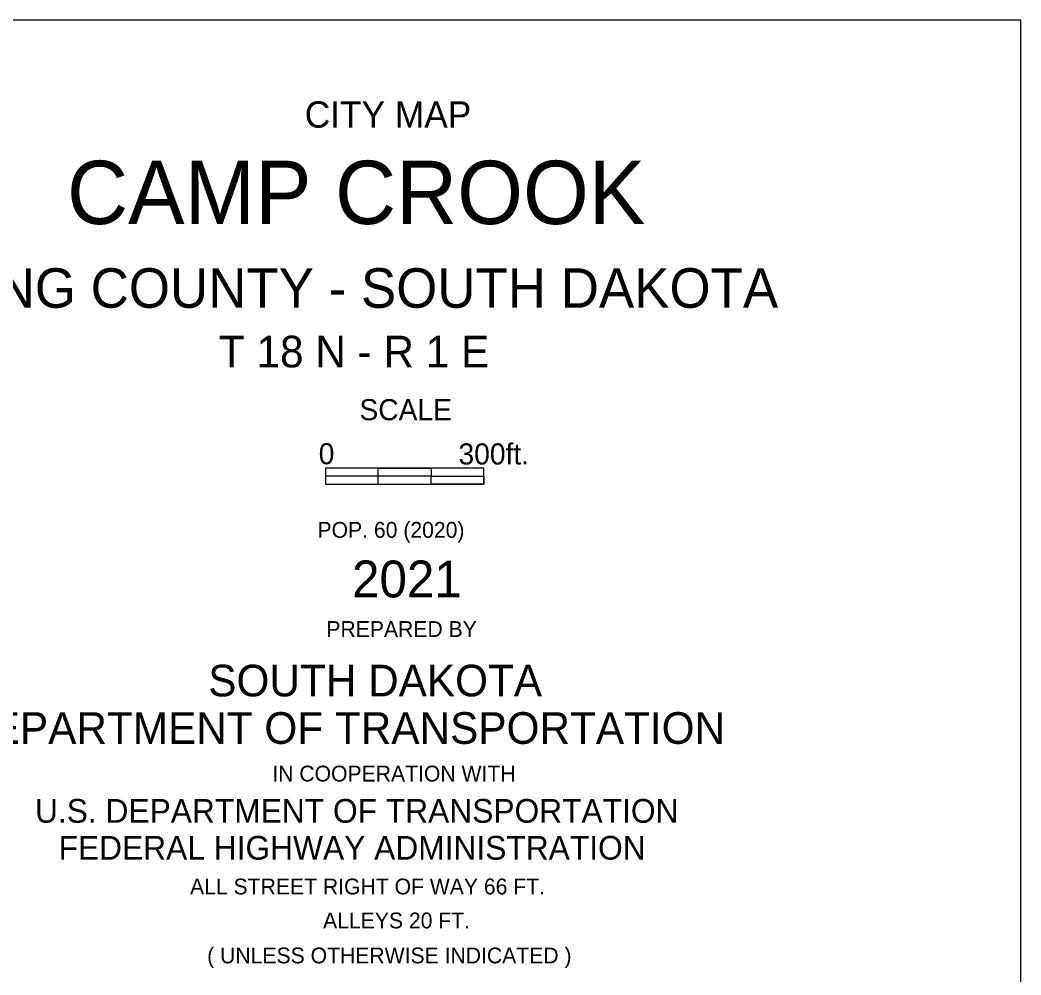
# Model space of a CAD drawing. Extents: x 291212 to 625798, y 15644499 to 16615218.
# Drawn here: x 366427 to 368325, y 16587854 to 16589665 of the extents above; entities that cross this region are included whole.
import ezdxf

# ---------------------------------------------------------------- set-up
doc = ezdxf.new("R2010")
doc.units = 0
doc.layers.add('L13', color=7, linetype='Continuous')

msp = doc.modelspace()

# ---------------------------------------------------------------- linework, layer by layer
at = {"layer": 'L13'}
for points in [[(368325, 16589665), (363882.2, 16589665)], [(368325, 16586098.9), (368325, 16589665)]]:
    msp.add_lwpolyline(points, dxfattribs=at)
for points in [[(367006.2, 16588785.1), (367306.2, 16588785.1), (367306.2, 16588815.1), (367006.2, 16588815.1)], [(367106.2, 16588815.1), (367206.2, 16588815.1), (367206.2, 16588800.1), (367106.2, 16588800.1)], [(367006.2, 16588785.1), (367106.2, 16588785.1), (367106.2, 16588800.1), (367006.2, 16588800.1)], [(367206.2, 16588800.1), (367306.2, 16588800.1), (367306.2, 16588785.1), (367206.2, 16588785.1)]]:
    msp.add_lwpolyline(points, close=True, dxfattribs=at)

# ---------------------------------------------------------------- texts
for s, height, rotation, p in [('CITY MAP', 50, 0.0004, (366966.8, 16589460.9)), ('CAMP CROOK', 120, 0.0004, (366515.9, 16589278.2)), ('HARDING COUNTY - SOUTH DAKOTA', 75, 0.0004, (366070.4, 16589119.4)), ('T 18 N - R 1 E', 60, 0.0004, (366803.9, 16589006.4)), ('SCALE', 40, 0.0004, (367070.5, 16588906.2)), ('0', 40, 0.0005, (366993.2, 16588822.7)), ('300ft.', 40, 0.0005, (367258.3, 16588822.3)), ('POP. 60 (2020)', 30, 0.0004, (366990.9, 16588683.3)), ('2021', 70, 0.0004, (367056.4, 16588570.2)), ('PREPARED BY', 30, 0.0004, (367007.7, 16588495.3)), ('SOUTH DAKOTA', 60, 0.0004, (366783.8, 16588382.6)), ('DEPARTMENT OF TRANSPORTATION', 60, 0.0004, (366315.2, 16588292.6)), ('IN COOPERATION WITH', 30, 0.0004, (366905.2, 16588221.2)), ('U.S. DEPARTMENT OF TRANSPORTATION', 45, 0.0004, (366455.2, 16588143)), ('FEDERAL HIGHWAY ADMINISTRATION', 45, 0.0004, (366499.9, 16588073)), ('ALL STREET RIGHT OF WAY 66 FT.', 30, 0.0004, (366749.2, 16588007.1)), ('ALLEYS 20 FT.', 30, 0.0004, (367001.5, 16587942.7)), ('( UNLESS OTHERWISE INDICATED )', 30, 0.0004, (366781.7, 16587876.4))]:
    msp.add_text(s, height=height, rotation=rotation, dxfattribs=at).set_placement(p)

doc.saveas('drawing.dxf')
